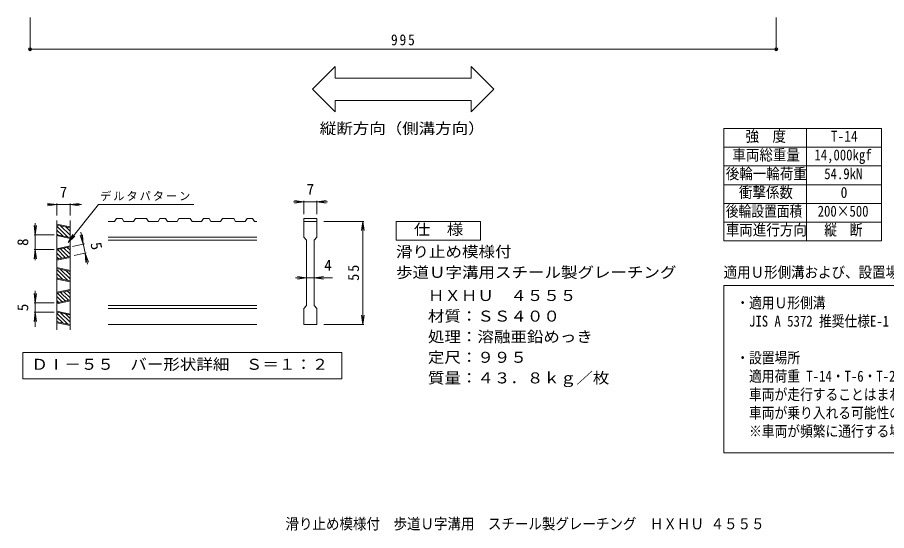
# Model space of a CAD drawing. Units: millimetres, scale not verified, with parts at other scales. Extents: x -805 to 944, y -680 to 681.
# Drawn here: x -805 to 354, y -680 to 5 of the extents above; entities that cross this region are included whole.
import ezdxf
from ezdxf.enums import TextEntityAlignment as Align

# ---------------------------------------------------------------- set-up
doc = ezdxf.new("R2010")
doc.units = ezdxf.units.MM
doc.header["$LTSCALE"] = 5
doc.header["$PDMODE"] = 32
doc.header["$PDSIZE"] = 4
for name, color, linetype, lineweight in [('B-0', 2, 'Continuous', 9), ('B-4', 7, 'Continuous', 9), ('D-2', 3, 'Continuous', 9), ('D-4', 7, 'Continuous', 9), ('F-4', 2, 'Continuous', 9)]:
    doc.layers.add(name, color=color, linetype=linetype, lineweight=lineweight)
doc.layers.add('B-5', color=2, linetype='Continuous')
doc.layers.add('F-5', color=7, linetype='Continuous')
doc.styles.add('ＭＳ ゴシック', font='')
doc.styles.get('ＭＳ ゴシック').set_extended_font_data('MS Gothic')

msp = doc.modelspace()

# ---------------------------------------------------------------- linework, layer by layer
at = {"layer": 'B-0'}
for p, q in [((-187.561, -267.557), (-187.561, -292.557)), ((-187.561, -292.557), (-300.061, -292.557))]:
    msp.add_line(p, q, dxfattribs=at)
at = {"layer": 'B-4'}
for p, q in [((-788.042, 4.689), (-788.042, -39.311)), ((206.959, 4.689), (206.959, -39.311)), ((-788.042, -37.811), (206.959, -37.811)), ((-381.179, -60.978), (-411.485, -91.284)), ((-381.179, -60.978), (-381.179, -76.284)), ((-199.904, -60.978), (-169.597, -91.284)), ((-199.904, -60.978), (-199.904, -76.284)), ((-381.179, -76.284), (-199.904, -76.284)), ((-411.485, -91.284), (-381.179, -121.59)), ((-169.597, -91.284), (-199.904, -121.59)), ((-381.179, -106.284), (-381.179, -121.59)), ((-381.179, -106.284), (-199.904, -106.284)), ((-199.904, -106.284), (-199.904, -121.59))]:
    msp.add_line(p, q, dxfattribs=at)
at = {"layer": 'B-4', "color": 2}
for p, q in [((-300.061, -292.557), (-300.061, -267.557)), ((-300.061, -267.557), (-187.561, -267.557))]:
    msp.add_line(p, q, dxfattribs=at)
at = {"layer": 'B-4'}
for p in [(-788.042, -37.811), (206.959, -37.811)]:
    msp.add_point(p, dxfattribs=at)
at = {"layer": 'D-2'}
for p, q in [((-752.27, -266.432), (-752.27, -412.17)), ((-734.77, -266.432), (-734.77, -412.17)), ((-672.923, -263.807), (-675.422, -267.557)), ((-665.422, -263.807), (-672.923, -263.807)), ((-665.422, -263.807), (-662.922, -267.557)), ((-647.64, -263.807), (-650.14, -267.557)), ((-632.64, -263.807), (-647.64, -263.807)), ((-632.64, -263.807), (-630.14, -267.557)), ((-614.858, -263.807), (-617.357, -267.557)), ((-607.357, -263.807), (-614.858, -263.807)), ((-607.357, -263.807), (-604.857, -267.557)), ((-589.575, -263.807), (-592.075, -267.557)), ((-574.575, -263.807), (-589.575, -263.807)), ((-574.575, -263.807), (-572.075, -267.557)), ((-556.793, -263.807), (-559.292, -267.557)), ((-549.292, -263.807), (-556.793, -263.807)), ((-549.292, -263.807), (-546.793, -267.557)), ((-531.51, -263.807), (-534.01, -267.557)), ((-516.51, -263.807), (-531.51, -263.807)), ((-516.51, -263.807), (-514.01, -267.557)), ((-498.728, -263.807), (-501.227, -267.557)), ((-491.227, -263.807), (-498.728, -263.807)), ((-491.227, -263.807), (-488.728, -267.557)), ((-422.98, -263.807), (-405.48, -263.807)), ((-422.98, -263.807), (-422.98, -288.807)), ((-405.48, -263.807), (-405.48, -288.807)), ((-734.77, -274.996), (-752.27, -271.251)), ((-734.77, -276.275), (-752.27, -272.53)), ((-752.27, -273.903), (-737.754, -288.419)), ((-747.27, -273.6), (-734.77, -286.1)), ((-740.523, -275.043), (-734.77, -280.796)), ((-675.422, -267.557), (-684.127, -267.557)), ((-662.922, -267.557), (-650.14, -267.557)), ((-617.357, -267.557), (-630.14, -267.557)), ((-604.857, -267.557), (-592.075, -267.557)), ((-559.292, -267.557), (-572.075, -267.557)), ((-546.793, -267.557), (-534.01, -267.557)), ((-501.227, -267.557), (-514.01, -267.557)), ((-485.869, -267.557), (-488.728, -267.557)), ((-422.98, -267.557), (-405.48, -267.557)), ((-752.27, -279.206), (-744.501, -286.975)), ((-752.27, -284.51), (-751.248, -285.531)), ((-752.27, -285.313), (-734.77, -289.057)), ((-752.27, -286.591), (-734.77, -290.336)), ((-485.869, -288.807), (-684.127, -288.807)), ((-419.23, -292.557), (-422.98, -288.807)), ((-409.23, -292.557), (-405.48, -288.807)), ((-752.27, -304.034), (-734.77, -300.289)), ((-485.869, -292.556), (-684.127, -292.556)), ((-419.23, -292.557), (-419.23, -380.057)), ((-752.27, -305.313), (-734.77, -301.568)), ((-752.27, -309.849), (-745.477, -316.642)), ((-751.639, -305.177), (-741.109, -315.707)), ((-747.27, -304.243), (-736.741, -314.772)), ((-742.902, -303.308), (-734.77, -311.439)), ((-738.533, -302.373), (-734.77, -306.136)), ((-752.27, -318.096), (-734.77, -314.351)), ((-752.27, -315.153), (-749.846, -317.577)), ((-752.27, -319.374), (-734.77, -315.629)), ((-752.27, -329.317), (-734.77, -333.062)), ((-752.27, -330.596), (-734.77, -334.34)), ((-752.27, -331.969), (-737.754, -346.485)), ((-747.27, -331.666), (-734.77, -344.165)), ((-740.523, -333.109), (-734.77, -338.862)), ((-752.27, -337.272), (-744.501, -345.041)), ((-752.27, -342.576), (-751.248, -343.597)), ((-752.27, -343.379), (-734.77, -347.123)), ((-752.27, -344.657), (-734.77, -348.402)), ((-752.27, -362.1), (-734.77, -358.355)), ((-752.27, -363.379), (-734.77, -359.634)), ((-752.27, -367.915), (-745.477, -374.708)), ((-751.639, -363.243), (-741.109, -373.773)), ((-747.27, -362.309), (-736.741, -372.838)), ((-742.902, -361.374), (-734.77, -369.505)), ((-738.533, -360.439), (-734.77, -364.202)), ((-734.77, -372.417), (-752.27, -376.162)), ((-752.27, -373.219), (-749.846, -375.643)), ((-734.77, -373.695), (-752.27, -377.44)), ((-752.27, -375.358), (-751.609, -376.02)), ((-485.869, -380.057), (-684.127, -380.057)), ((-752.27, -387.44), (-734.77, -391.185)), ((-752.27, -388.718), (-734.77, -392.463)), ((-752.27, -390.091), (-737.754, -404.607)), ((-747.27, -389.788), (-734.77, -402.288)), ((-740.523, -391.232), (-734.77, -396.985)), ((-485.869, -383.807), (-684.127, -383.807)), ((-752.27, -395.395), (-744.501, -403.164)), ((-752.27, -400.698), (-751.248, -401.72)), ((-752.27, -401.501), (-734.77, -405.246)), ((-752.27, -402.779), (-734.77, -406.524)), ((-485.869, -405.057), (-684.127, -405.057)), ((-405.48, -405.057), (-422.98, -405.057))]:
    msp.add_line(p, q, dxfattribs=at)
for points in [[(-409.23, -292.557), (-409.23, -380.057), (-405.48, -383.807), (-405.48, -405.057)], [(-422.98, -405.057), (-422.98, -383.807), (-419.23, -380.057)]]:
    msp.add_lwpolyline(points, dxfattribs=at)
at = {"layer": 'D-4'}
for p, q in [((-391.544, -241.43), (-436.822, -241.43)), ((-422.98, -241.43), (-435.374, -239.798)), ((-422.98, -241.43), (-435.374, -243.061)), ((-422.98, -258.015), (-422.98, -239.93)), ((-405.48, -241.43), (-393.087, -239.798)), ((-405.48, -258.015), (-405.48, -239.93)), ((-405.48, -241.43), (-393.087, -243.061)), ((-719.299, -245.189), (-765.013, -245.189)), ((-752.27, -245.189), (-764.663, -243.557)), ((-752.27, -245.189), (-764.663, -246.821)), ((-752.27, -259.863), (-752.27, -243.689)), ((-696.727, -245.189), (-737.362, -295.89)), ((-734.77, -245.189), (-722.377, -243.557)), ((-734.77, -259.863), (-734.77, -243.689)), ((-734.77, -245.189), (-722.377, -246.821)), ((-696.727, -245.189), (-569.803, -245.189)), ((-781.086, -285.313), (-782.717, -272.92)), ((-781.086, -269.965), (-781.086, -319.539)), ((-781.086, -285.313), (-779.454, -272.92)), ((-396.093, -267.557), (-342.757, -267.557)), ((-344.257, -267.557), (-345.889, -279.95)), ((-344.257, -405.057), (-344.257, -267.557)), ((-344.257, -267.557), (-342.626, -279.95)), ((-755.738, -285.313), (-782.586, -285.313)), ((-737.362, -295.89), (-730.885, -285.2)), ((-737.362, -295.89), (-728.338, -287.24)), ((-717.117, -297.79), (-721.306, -286.013)), ((-711.364, -324.673), (-720.542, -281.784)), ((-717.117, -297.79), (-718.115, -285.33)), ((-731.658, -300.902), (-715.65, -297.476)), ((-781.086, -305.313), (-782.717, -317.706)), ((-755.738, -305.313), (-782.586, -305.313)), ((-781.086, -305.313), (-779.454, -317.706)), ((-729.042, -313.125), (-713.035, -309.699)), ((-714.501, -310.013), (-710.312, -321.791)), ((-714.501, -310.013), (-713.503, -322.473)), ((-384.828, -342.959), (-434.087, -342.959)), ((-419.23, -342.959), (-431.624, -341.328)), ((-419.23, -342.959), (-431.624, -344.591)), ((-409.23, -342.959), (-396.837, -341.328)), ((-409.23, -342.959), (-396.837, -344.591)), ((-781.086, -376.162), (-782.718, -363.768)), ((-781.086, -360.412), (-781.086, -408.348)), ((-781.086, -376.162), (-779.454, -363.768)), ((-755.738, -376.162), (-782.586, -376.162)), ((-781.086, -388.718), (-782.718, -401.111)), ((-755.738, -388.718), (-782.586, -388.718)), ((-781.086, -388.718), (-779.454, -401.111)), ((-344.257, -405.057), (-345.889, -392.664)), ((-344.257, -405.057), (-342.626, -392.664)), ((-396.093, -405.057), (-342.757, -405.057)), ((-797.498, -442.557), (-797.498, -477.557)), ((-372.498, -442.557), (-797.498, -442.557))]:
    msp.add_line(p, q, dxfattribs=at)
msp.add_lwpolyline([(-372.498, -442.557), (-372.498, -477.557), (-797.498, -477.557)], dxfattribs=at)
at = {"layer": 'F-4'}
for p, q in [((137.237, -143.644), (137.237, -293.644)), ((137.237, -143.644), (347.237, -143.644)), ((247.237, -143.644), (247.237, -293.644)), ((347.237, -143.644), (347.237, -293.644)), ((137.237, -168.644), (347.237, -168.644)), ((137.237, -193.644), (347.237, -193.644)), ((137.237, -218.644), (347.237, -218.644)), ((137.237, -243.644), (347.237, -243.644)), ((137.237, -268.644), (347.237, -268.644)), ((137.237, -293.644), (347.237, -293.644)), ((137.237, -353.25), (944.114, -353.25)), ((137.237, -576.301), (137.237, -353.25)), ((944.114, -576.301), (137.237, -576.301))]:
    msp.add_line(p, q, dxfattribs=at)

# ---------------------------------------------------------------- texts
at = {"layer": 'B-0', "style": 'ＭＳ ゴシック', "width": 1.1}
for s, p in [('仕\u3000様', (-276.311, -290.057)), ('滑り止め模様付', (-300.061, -319.816)), ('歩道Ｕ字溝用スチール製グレーチング', (-300.061, -347.315)), ('\u3000\u3000ＨＸＨＵ\u3000４５５５', (-301.495, -378.219)), ('\u3000\u3000材質：ＳＳ４００', (-301.495, -405.718)), ('\u3000\u3000処理：溶融亜鉛めっき', (-301.495, -433.218)), ('\u3000\u3000定尺：９９５', (-301.495, -460.719)), ('\u3000\u3000質量：４３．８ｋｇ／枚', (-301.495, -488.219))]:
    msp.add_text(s, height=14.66, dxfattribs=at).set_placement(p, align=Align.BOTTOM_LEFT)
at = {"layer": 'B-4', "color": 2, "insert": (-306.791, -32.811), "char_height": 14.66, "attachment_point": 7, "style": 'ＭＳ ゴシック'}
msp.add_mtext('\\T1.27;\\W0.9;995', dxfattribs=at)
at = {"layer": 'B-5', "style": 'ＭＳ ゴシック', "width": 1.1}
msp.add_text('縦断方向（側溝方向）', height=14.66, dxfattribs=at).set_placement((-401.791, -155.245), align=Align.BOTTOM_LEFT)
at = {"layer": 'D-4', "color": 2, "style": 'ＭＳ ゴシック'}
for s, p in [('7', (-419.23, -236.43)), ('7', (-748.52, -240.189)), ('4', (-395.728, -337.959))]:
    msp.add_text(s, height=14.66, dxfattribs=at).set_placement(p, align=Align.BOTTOM_LEFT)
for s, rotation, p in [('8', 90, (-786.086, -300.313)), ('5', 282.079, (-711.966, -297.966)), ('5', 90, (-786.086, -387.44))]:
    msp.add_text(s, height=14.66, rotation=rotation, dxfattribs=at).set_placement(p, align=Align.BOTTOM_LEFT)
at = {"layer": 'D-4', "color": 2, "style": 'ＭＳ ゴシック', "width": 1.1}
msp.add_text('ＤⅠ－５５\u3000バー形状詳細\u3000Ｓ＝１：２', height=14.66, dxfattribs=at).set_placement((-786.248, -470.057), align=Align.BOTTOM_LEFT)
at = {"layer": 'D-4', "insert": (-694.704, -240.224), "char_height": 11, "attachment_point": 7, "style": 'ＭＳ ゴシック'}
msp.add_mtext('\\T1.17;デルタパターン', dxfattribs=at)
at = {"layer": 'D-4', "color": 2, "insert": (-349.257, -346.932), "char_height": 14.66, "attachment_point": 7, "rotation": 90, "style": 'ＭＳ ゴシック'}
msp.add_mtext('\\T1.27;\\W0.95;55', dxfattribs=at)
at = {"layer": 'F-4', "style": 'ＭＳ ゴシック', "width": 0.9}
msp.add_text('滑り止め模様付\u3000歩道Ｕ字溝用\u3000スチール製グレーチング\u3000ＨＸＨＵ ４５５５', height=14.66, dxfattribs=at).set_placement((-447.436, -682.92), align=Align.BOTTOM_LEFT)
at = {"layer": 'F-5', "style": 'ＭＳ ゴシック'}
for s, width, p in [('強\u3000度', 0.9, (165.987, -165.644)), ('T-14', 0.9, (279.737, -165.644)), ('車両総重量', 0.9, (148.487, -190.644)), ('14,000kgf', 0.85, (257.862, -190.644)), ('後輪一輪荷重', 0.9, (139.737, -215.644)), ('54.9kN', 0.85, (270.987, -215.644)), ('衝撃係数', 0.9, (157.237, -240.644)), ('0', 0.9, (292.862, -240.644)), ('後輪設置面積', 0.85, (139.737, -265.644)), ('200×500', 0.85, (262.237, -265.644)), ('車両進行方向', 0.9, (139.737, -290.644)), ('縦\u3000断', 0.85, (270.987, -290.644)), ('適用Ｕ形側溝および、設置場所について', 0.9, (136.795, -347.185)), ('・適用Ｕ形側溝', 0.85, (153.711, -387.962)), ('\u3000JIS A 5372 推奨仕様E-1 U形側溝、推奨仕様E-2 上ぶた式U形側溝の本体に適用します。', 0.85, (153.711, -412.432)), ('・設置場所', 0.85, (153.711, -461.37)), ('\u3000適用荷重 T-14・T-6・T-2は、建物内、建物敷地内、公園敷地内、車道以外で、', 0.85, (153.711, -485.84)), ('\u3000車両が走行することはまれで、走行することがあっても一時待避などで低速で走行するような、', 0.85, (153.711, -510.309)), ('\u3000車両が乗り入れる可能性のある場所に設置できます。 ', 0.85, (153.711, -534.779)), ('\u3000※車両が頻繁に通行する場所や、フォークリフト等の特殊車両が通行する場所には適しません。', 0.85, (153.711, -559.248))]:
    msp.add_text(s, height=14.66, dxfattribs=dict(at, width=width)).set_placement(p, align=Align.BOTTOM_LEFT)

doc.saveas('drawing.dxf')
